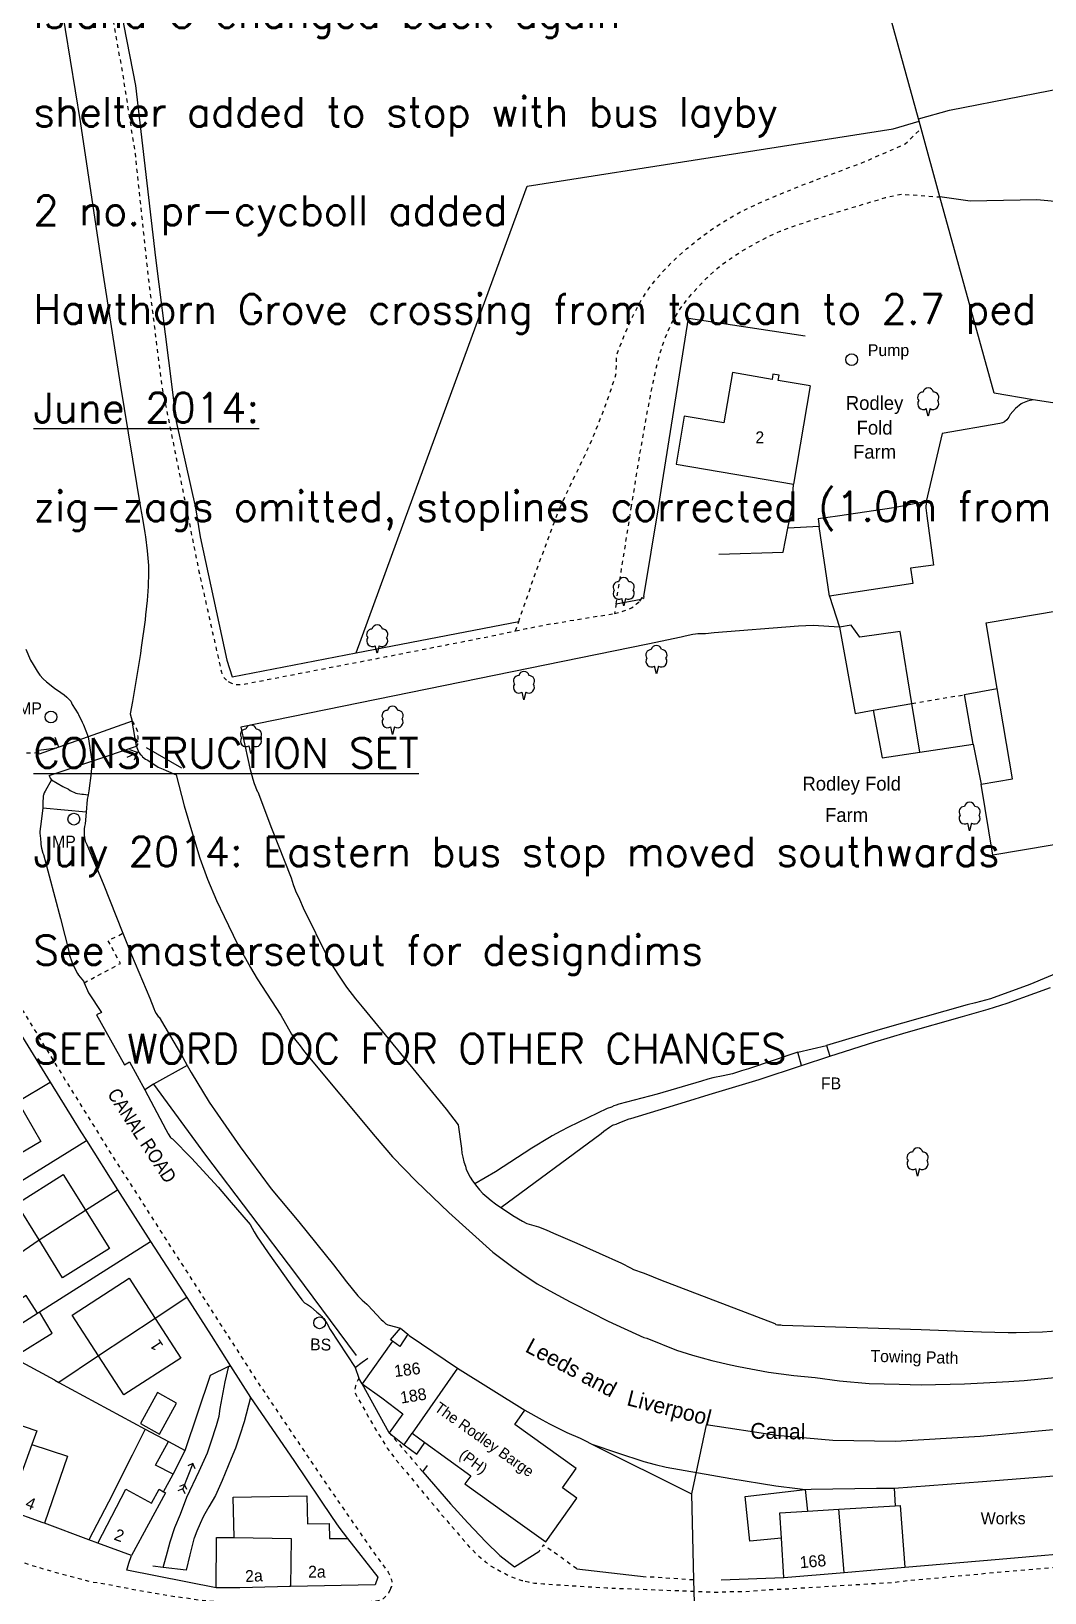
# Model space of a CAD drawing. Extents: x 421500 to 422711, y 436000 to 437000.
# Drawn here: x 422260.5 to 422389, y 436362.5 to 436560.4 of the extents above; entities that cross this region are included whole.
import ezdxf

# ---------------------------------------------------------------- set-up
doc = ezdxf.new("R2010")
doc.units = 0
doc.linetypes.add('716709-ExBase$0$OS-DASHEDLINE', pattern=[1, 0.5, -0.5])
doc.layers.get('0').update_dxf_attribs({"color": 210})
for name, color, linetype in [('716709-ExBase$0$OS-LINE_0001_BLG_OUTLINE', 7, 'Continuous'), ('716709-ExBase$0$OS-LINE_0003_BLG_OUTLINE_OVHD', 7, '716709-ExBase$0$OS-DASHEDLINE'), ('716709-ExBase$0$OS-LINE_0021_ROAD_OR_TRACK', 8, '716709-ExBase$0$OS-DASHEDLINE'), ('716709-ExBase$0$OS-LINE_0030_BLG_DIVISION', 8, 'Continuous'), ('716709-ExBase$0$OS-LINE_0030_OBSTRUCTING_FEAT', 8, 'Continuous'), ('716709-ExBase$0$OS-LINE_0032_PATH_OR_EDGE', 8, '716709-ExBase$0$OS-DASHEDLINE'), ('716709-ExBase$0$OS-LINE_0059_WATER_EDGE_LIMIT', 8, 'Continuous'), ('716709-ExBase$0$OS-PARLIAMENT_CONSTITNCY_0079', 8, 'Continuous'), ('716709-ExBase$0$OS-PT_0026_BENCH_MARK_LOCN', 8, 'Continuous'), ('716709-ExBase$0$OS-PT_0373_POSN_NONCONIFER_TR', 8, 'Continuous'), ('716709-ExBase$0$OS-PT_GENERAL_OR_UNCLASSIFIED', 8, 'Continuous'), ('716709-ExBase$0$OS-SYMB_0026_BENCH_MARK', 8, 'Continuous'), ('716709-ExBase$0$OS-SYMB_0069_DIRECTION_OF_FL', 8, 'Continuous'), ('716709-ExBase$0$OS-TEXT_BUILDING_OR_STRUCTURE', 4, 'Continuous'), ('716709-ExBase$0$OS-TEXT_INLAND_WATER', 4, 'Continuous'), ('716709-ExBase$0$OS-TEXT_ROAD_NAME', 7, 'Continuous'), ('716709-ExBase$0$OS-TEXT_ROADSIDE', 4, 'Continuous'), ('716709-ExBase$0$OS-TEXT_STRUCTURE', 4, 'Continuous'), ('z-dwgnotes', 11, 'Continuous')]:
    doc.layers.add(name, color=color, linetype=linetype)
doc.styles.add('716709-ExBase$0$Romans', font='romans.shx', dxfattribs={"width": 0.9})
doc.styles.add('716709-ExBase$0$Standard', font='romans.shx')
doc.styles.add('KL_LTAG', font='romans.shx')

# ---------------------------------------------------------------- blocks, each defined once
blk = doc.blocks.new('716709-ExBase$0$OS-BENCH MARK')
at = {"linetype": 'Continuous'}
blk.add_line((1.42, 0), (0, 0), dxfattribs=at)
at = {"linetype": 'Continuous', "flags": 128}
blk.add_lwpolyline([(0.707, 0.707), (0, 0), (0.707, -0.707)], dxfattribs=at)
blk = doc.blocks.new('716709-ExBase$0$OS-FLOW ARROW')
at = {"linetype": 'Continuous', "flags": 128}
for points in [[(0.5, 0.5), (0, 0), (0.5, -0.5)], [(0, 0), (3.438, 0)], [(3.35, 0.5), (2.85, 0), (3.35, -0.5)], [(3.938, 0.5), (3.438, 0), (3.938, -0.5)]]:
    blk.add_lwpolyline(points, dxfattribs=at)
blk = doc.blocks.new('716709-ExBase$0$OS-DOT')
at = {"linetype": 'Continuous'}
blk.add_circle((0, 0), 0.05, dxfattribs=at)
blk = doc.blocks.new('716709-ExBase$0$OS-NONCONIFEROUS TREE')
at = {"linetype": 'Continuous'}
for p, q in [((0, -1.6), (-0.2, -0.8)), ((0.2, -0.8), (0, -1.6))]:
    blk.add_line(p, q, dxfattribs=at)
for centre, radius, start, end in [((-0.57, 0.4), 0.55, 88.1339, 218.2222), ((-0.51, -0.29), 0.6, 144.748, 301.112), ((0, 0.84), 0.56, 10.8441, 169.1559), ((0.51, -0.29), 0.6, 238.888, 35.252), ((0.57, 0.4), 0.55, 321.7778, 91.8661)]:
    blk.add_arc(centre, radius, start, end, dxfattribs=at)
blk = doc.blocks.new('716709-ExBase$0$OS-CIRCLE')
at = {"linetype": 'Continuous'}
blk.add_circle((0, 0), 0.375, dxfattribs=at)

msp = doc.modelspace()

# ---------------------------------------------------------------- linework, layer by layer
at = {"layer": '716709-ExBase$0$OS-LINE_0001_BLG_OUTLINE'}
for p, q in [((422359.23, 436515.49), (422357.13, 436503.03)), ((422373.95, 436500.82), (422369.85, 436500)), ((422361.7, 436488.8), (422360.39, 436497.64)), ((422379.9, 436470.05), (422378.82, 436476.33)), ((422373.15, 436469.03), (422372.14, 436475.2)), ((422373.15, 436469.03), (422379.9, 436470.05)), ((422306.3, 436394.35), (422302.45, 436388.95)), ((422308.4, 436395.1), (422314.55, 436390.94)), ((422314.55, 436390.94), (422323.08, 436385.62)), ((422261.2, 436383), (422260.59, 436381.29)), ((422305.85, 436382.77), (422307.77, 436381.25)), ((422307.77, 436381.25), (422308.78, 436382.7)), ((422308.78, 436382.7), (422310.41, 436381.51)), ((422358.6, 436375.55), (422358.9, 436372.82)), ((422369.9, 436375.75), (422370.01, 436373.51)), ((422262, 436371.35), (422257.59, 436372.93)), ((422358.9, 436372.82), (422362.85, 436373.06)), ((422362.85, 436373.06), (422370.01, 436373.51)), ((422273.2, 436367.2), (422268.92, 436368.77)), ((422355.9, 436364.4), (422355.59, 436369.4)), ((422355.9, 436364.4), (422363.55, 436365.05)), ((422363.55, 436365.05), (422371.25, 436365.7))]:
    msp.add_line(p, q, dxfattribs=at)
at = {"layer": '716709-ExBase$0$OS-LINE_0001_BLG_OUTLINE', "flags": 128}
for points in [[(422359.23, 436515.49), (422355.2, 436516.17), (422355.32, 436516.83), (422354.52, 436516.96), (422354.41, 436516.3), (422349.37, 436517.15), (422348.3, 436510.8), (422343.28, 436511.65), (422342.25, 436505.53), (422357.13, 436503.03)], [(422369.85, 436500), (422362.71, 436498.96), (422360.25, 436498.6), (422360.39, 436497.64)], [(422373.9, 436500), (422374.04, 436498.98), (422374.87, 436492.75), (422371.95, 436492.35), (422372.25, 436490.4), (422361.7, 436488.8)], [(422373.95, 436500.82), (422373.95, 436500.75), (422373.9, 436500)], [(422382.96, 436477.09), (422381.55, 436485.45), (422400.07, 436488.58)], [(422372.14, 436475.2), (422370.65, 436484.35), (422365.55, 436483.6), (422364.45, 436485.15), (422362.95, 436484.88)], [(422362.95, 436484.88), (422364.95, 436473.95), (422367.24, 436474.35)], [(422380.9, 436465), (422384.9, 436465.65), (422382.96, 436477.09)], [(422367.24, 436474.35), (422368.35, 436468.3), (422373.15, 436469.03)], [(422403.58, 436467.89), (422404.95, 436459.8), (422382.4, 436456), (422380.9, 436465)], [(422258.79, 436424.74), (422261.7, 436419.7), (422254.65, 436415.55), (422251.68, 436420.65)], [(422261.48, 436407.22), (422258.65, 436411.8), (422264.55, 436415.5), (422267.37, 436410.98)], [(422267.37, 436410.98), (422270.4, 436406.1), (422264.45, 436402.4), (422261.48, 436407.22)], [(422269.04, 436392.5), (422265.7, 436397.65), (422272.9, 436402.35), (422276.2, 436397.24)], [(422276.2, 436397.24), (422279.45, 436392.2), (422272.25, 436387.55), (422269.04, 436392.5)], [(422308.23, 436395.24), (422307.2, 436393.7), (422306.3, 436394.35)], [(422302.45, 436388.95), (422304.92, 436387.17), (422307.6, 436385.15), (422305.85, 436382.77)], [(422251.8, 436385.3), (422257.65, 436383.05), (422258, 436384.1), (422261.2, 436383)], [(422310.41, 436381.51), (422316.21, 436377.28), (422315.47, 436376.27), (422320.68, 436372.52), (422325.71, 436368.93), (422329.67, 436374.46), (422327.84, 436375.77), (422329.59, 436378.21), (422321.78, 436383.81), (422323.08, 436385.62)], [(422260.59, 436381.29), (422265.1, 436379.8), (422262.19, 436371.28)], [(422369.9, 436375.75), (422381.1, 436376.6), (422394.98, 436377.67)], [(422268.92, 436368.77), (422272.5, 436375.6), (422275.75, 436373.85), (422276.7, 436375.6), (422277.28, 436375.27)], [(422277.28, 436375.27), (422277.5, 436375.15), (422273.2, 436367.2)], [(422286.2, 436369.47), (422286.1, 436374.6), (422295.45, 436374.75), (422295.5, 436371.2), (422298.25, 436371.25), (422298.3, 436369.35), (422300.6, 436369.35)], [(422355.59, 436369.4), (422351.6, 436369), (422351, 436374.7), (422358.6, 436375.55)], [(422283.95, 436363.08), (422284, 436369.5), (422286.2, 436369.47)], [(422300.6, 436369.35), (422304.45, 436364.45), (422304.1, 436363.5), (422293.35, 436363.25)], [(422371.25, 436365.7), (422383.2, 436366.75), (422395.75, 436367.82)], [(422293.35, 436363.25), (422293.2, 436363.25), (422291.7, 436363.22), (422286.95, 436363.11), (422283.95, 436363.08)]]:
    msp.add_lwpolyline(points, dxfattribs=at)
at = {"layer": '716709-ExBase$0$OS-LINE_0003_BLG_OUTLINE_OVHD'}
msp.add_line((422372.14, 436475.2), (422378.82, 436476.33), dxfattribs=at)
at = {"layer": '716709-ExBase$0$OS-LINE_0021_ROAD_OR_TRACK'}
msp.add_line((422337.65, 436488.2), (422337.8, 436488.44), dxfattribs=at)
at = {"layer": '716709-ExBase$0$OS-LINE_0021_ROAD_OR_TRACK', "flags": 128}
for points in [[(422334.44, 436486.62), (422334.95, 436486.75), (422335.5, 436486.9), (422336.1, 436487.1), (422336.6, 436487.35), (422337, 436487.6), (422337.2, 436487.8), (422337.45, 436488), (422337.65, 436488.2)], [(422337.8, 436488.44), (422337.95, 436488.65), (422338.1, 436488.5)], [(422321.89, 436484.41), (422323.25, 436484.7), (422325.25, 436485.1), (422326.05, 436485.25), (422327.7, 436485.5), (422328.7, 436485.7), (422334.35, 436486.6), (422334.44, 436486.62)], [(422285.55, 436477.95), (422285.7, 436477.85), (422285.9, 436477.8), (422286.1, 436477.7), (422286.3, 436477.65), (422286.55, 436477.6), (422287.25, 436477.6), (422287.5, 436477.65), (422287.65, 436477.7), (422305.5, 436481.15), (422318.5, 436483.7), (422321.89, 436484.41)], [(422253.15, 436470.55), (422253.7, 436470.25), (422254.35, 436470), (422255, 436469.8), (422255.6, 436469.6), (422256.3, 436469.4), (422256.55, 436469.35), (422257.4, 436469.2), (422258.3, 436469.05), (422259.2, 436469), (422259.95, 436468.95), (422260.9, 436468.95), (422261.46, 436469.02)], [(422246.9, 436454.4), (422247.45, 436454.05), (422248.8, 436453), (422249.1, 436452.55), (422249.45, 436452.15), (422254.35, 436444.35), (422257.65, 436439.15), (422263.9, 436428.95), (422270.5, 436418.3), (422277.9, 436406.75), (422289.15, 436389.25), (422297.8, 436376.4), (422303.65, 436367.95), (422305.75, 436365.1), (422306.05, 436364.5), (422306.15, 436364.1), (422306.2, 436363.85), (422306.2, 436363.65), (422306.15, 436363.5), (422306.15, 436363.25), (422306.05, 436363.05), (422306, 436362.85)], [(422302.04, 436389.69), (422301.8, 436389.2), (422301.6, 436388.7), (422301.5, 436388.3), (422301.5, 436387.9), (422301.65, 436387.6), (422304.05, 436383.35), (422305, 436381.85), (422305.6, 436380.8), (422306.15, 436380.1), (422306.65, 436379.45), (422312.15, 436372.8), (422313.45, 436371.3), (422316.05, 436368.25), (422316.95, 436367.4), (422317.55, 436366.85), (422318.05, 436366.4), (422318.2, 436366.3), (422318.8, 436365.85), (422319.45, 436365.5), (422320.05, 436365.15), (422320.4, 436365), (422321.15, 436364.6), (422321.9, 436364.3), (422322.7, 436364.05), (422323.12, 436363.94)], [(422306, 436362.85), (422305.8, 436362.45), (422305.65, 436362.25), (422305.1, 436361.7), (422304.7, 436361.5), (422304.45, 436361.45), (422304.25, 436361.4), (422304, 436361.4), (422303.8, 436361.35), (422303.6, 436361.35), (422293.1, 436361.15), (422287.45, 436361.25), (422284, 436361.35), (422282, 436361.5), (422280.05, 436361.8), (422278.85, 436361.95), (422273.8, 436362.8), (422270.2, 436363.5), (422268.3, 436363.8), (422266.95, 436364.15), (422263.7, 436365), (422260.8, 436365.85), (422257.25, 436367), (422251.05, 436369.1), (422247.35, 436370.55), (422246.5, 436370.95), (422241.8, 436372.95), (422239.2, 436374.15), (422238.9, 436374.3), (422238.72, 436374.42)], [(422323.12, 436363.94), (422323.5, 436363.85), (422324.3, 436363.7), (422325.05, 436363.65), (422325.45, 436363.6), (422333.45, 436363.1), (422338.55, 436362.9), (422347.5, 436362.55), (422348.45, 436362.6), (422350.5, 436362.65), (422351.05, 436362.65), (422352.9, 436362.8), (422353.6, 436362.85), (422355.9, 436362.95), (422365.65, 436363.55), (422369.9, 436363.8), (422370.85, 436363.95), (422384.75, 436365.25), (422395.65, 436366.15), (422409.5, 436367.4), (422417.2, 436368.05), (422440.95, 436370.6), (422451.05, 436371.55), (422456.25, 436372.05), (422461.13, 436372.41)]]:
    msp.add_lwpolyline(points, dxfattribs=at)
at = {"layer": '716709-ExBase$0$OS-LINE_0030_BLG_DIVISION'}
for p, q in [((422367.24, 436474.35), (422372.14, 436475.2)), ((422261.48, 436407.22), (422267.37, 436410.98)), ((422276.2, 436397.24), (422269.04, 436392.5)), ((422314.55, 436390.94), (422308.78, 436382.7)), ((422260.59, 436381.29), (422257.59, 436372.93)), ((422363.55, 436365.05), (422362.85, 436373.06))]:
    msp.add_line(p, q, dxfattribs=at)
at = {"layer": '716709-ExBase$0$OS-LINE_0030_BLG_DIVISION', "flags": 128}
for points in [[(422355.59, 436369.4), (422355.4, 436372.6), (422358.9, 436372.82)], [(422370.01, 436373.51), (422370.65, 436373.55), (422371.25, 436365.7)], [(422286.2, 436369.47), (422293.45, 436369.35), (422293.35, 436363.25)]]:
    msp.add_lwpolyline(points, dxfattribs=at)
at = {"layer": '716709-ExBase$0$OS-LINE_0030_OBSTRUCTING_FEAT'}
for p, q in [((422373.04, 436549.04), (422372.96, 436549.34)), ((422373.3, 436548.11), (422373.04, 436549.04)), ((422375.69, 436539.43), (422373.3, 436548.11)), ((422434.01, 436506.43), (422387.5, 436513.7)), ((422356.95, 436500), (422357.13, 436503.03)), ((422301.67, 436481.64), (422308.41, 436500)), ((422338.14, 436488.76), (422340, 436500)), ((422356.42, 436497.43), (422356.95, 436500)), ((422360.39, 436497.64), (422356.42, 436497.43)), ((422334.63, 436487.86), (422337.8, 436488.44)), ((422338.14, 436488.76), (422338.1, 436488.5)), ((422361.7, 436488.8), (422362.95, 436484.88)), ((422285.95, 436478.6), (422301.67, 436481.64)), ((422338.66, 436482.73), (422287.05, 436472.2)), ((422378.82, 436476.33), (422382.96, 436477.09)), ((422273.28, 436472.98), (422267.7, 436471)), ((422263.76, 436469.6), (422261.5, 436468.8)), ((422263.99, 436469.68), (422263.55, 436470.9)), ((422263.99, 436469.68), (422263.76, 436469.6)), ((422267.7, 436471), (422263.99, 436469.68)), ((422268.18, 436467.91), (422273.85, 436469.8)), ((422275.05, 436469.65), (422279.55, 436467.05)), ((422379.9, 436470.05), (422380.9, 436465)), ((422261.5, 436468.8), (422261.46, 436469.02)), ((422262.77, 436466.1), (422268.18, 436467.91)), ((422261.95, 436461.95), (422261.65, 436459.6)), ((422267.47, 436461.45), (422261.95, 436461.95)), ((422254.58, 436440.67), (422262.91, 436427.19)), ((422280.26, 436429.33), (422276.01, 436426.93)), ((422258.79, 436424.74), (422262.91, 436427.19)), ((422276.01, 436426.93), (422274.9, 436426.25)), ((422267.5, 436419.8), (422271.44, 436413.57)), ((422267.37, 436410.98), (422271.44, 436413.57)), ((422271.44, 436413.57), (422275.6, 436407)), ((422261.53, 436398.08), (422275.6, 436407)), ((422275.6, 436407), (422280.2, 436399.9)), ((422280.2, 436399.9), (422276.2, 436397.24)), ((422257.17, 436395.29), (422261.3, 436397.92)), ((422261.3, 436397.92), (422261.53, 436398.08)), ((422269.04, 436392.5), (422263.98, 436389.14)), ((422302.46, 436391.7), (422303.15, 436392.2)), ((422285.54, 436391.22), (422285.75, 436391.2)), ((422285.75, 436391.2), (422288.3, 436387.25)), ((422301.55, 436391.05), (422302.46, 436391.7)), ((422301.55, 436391.05), (422302.04, 436389.69)), ((422263.49, 436389.41), (422263.98, 436389.14)), ((422263.98, 436389.14), (422274.95, 436383.2)), ((422302.45, 436388.95), (422302.04, 436389.69)), ((422305.85, 436382.77), (422302.45, 436388.95)), ((422274.95, 436383.2), (422277.9, 436381.67)), ((422277.9, 436381.67), (422280.02, 436380.53)), ((422278.48, 436377.53), (422280.02, 436380.53)), ((422310.15, 436377.8), (422310.73, 436378.61)), ((422277.28, 436375.27), (422278.48, 436377.53)), ((422262.19, 436371.28), (422262, 436371.35)), ((422267.79, 436369.19), (422262.19, 436371.28)), ((422268.92, 436368.77), (422267.79, 436369.19)), ((422272.88, 436366.21), (422273.2, 436367.2)), ((422277.24, 436365.69), (422275.9, 436365.85)), ((422280.15, 436365.36), (422277.24, 436365.69)), ((422329.64, 436365.52), (422338.45, 436364.5)), ((422347.95, 436364.1), (422355.9, 436364.4))]:
    msp.add_line(p, q, dxfattribs=at)
at = {"layer": '716709-ExBase$0$OS-LINE_0030_OBSTRUCTING_FEAT', "flags": 128}
for points in [[(422372.96, 436549.34), (422352.05, 436625.15), (422301.55, 436790.7), (422296.93, 436790.09)], [(422229.72, 436720.82), (422230.85, 436717.9), (422237.05, 436696.9), (422244.65, 436672.15), (422253.6, 436641.5), (422255.7, 436634.2), (422260.25, 436617.2), (422264.75, 436599.95), (422267.4, 436589.15), (422267.7, 436585.8), (422269.75, 436574.85), (422272.25, 436561.1), (422273.7, 436553.55), (422276.25, 436531.7), (422277.9, 436518.7), (422278.85, 436510.95), (422281.3, 436500)], [(422372.96, 436549.34), (422376.88, 436550.42), (422404.15, 436555.76)], [(422308.41, 436500), (422323.38, 436540.78), (422369.75, 436548.07), (422373.04, 436549.04)], [(422406.12, 436537.77), (422402.65, 436537.7), (422387.95, 436539.05), (422379.53, 436538.89), (422375.69, 436539.43)], [(422387.5, 436513.7), (422382.55, 436514.55), (422375.69, 436539.43)], [(422340, 436500), (422340.5, 436503.3), (422343.8, 436524.05), (422358.6, 436521.8)], [(422387.5, 436513.7), (422386.8, 436513.55), (422386.15, 436513.3), (422386, 436513.2), (422385.25, 436512.6), (422384.6, 436511.85), (422384.4, 436511.5), (422384.15, 436511.15), (422383.85, 436510.9), (422383.6, 436510.8), (422383.3, 436510.7), (422375.95, 436509.45), (422373.95, 436500.82)], [(422281.3, 436500), (422281.9, 436496.35), (422285.3, 436480.7), (422285.95, 436478.6)], [(422347.65, 436494.15), (422355.8, 436494.4), (422356.42, 436497.43)], [(422301.67, 436481.64), (422320.1, 436485.2), (422322.29, 436485.6)], [(422362.95, 436484.88), (422359.6, 436485.1), (422357.75, 436485), (422347.05, 436484.15), (422345.95, 436484.05), (422345, 436484.05), (422344.7, 436484), (422344.35, 436483.95), (422343.4, 436483.75), (422342.9, 436483.6), (422338.66, 436482.73)], [(422287.05, 436472.2), (422288, 436468), (422288.2, 436467), (422288.35, 436466.55), (422288.6, 436465.6), (422288.75, 436465.05), (422289.15, 436464.1), (422289.2, 436464), (422290.95, 436459.4), (422293.45, 436453.1), (422293.7, 436452.25), (422294, 436451.45), (422294.05, 436451.35), (422294.4, 436450.6), (422294.5, 436450.4), (422294.95, 436449.3), (422298.15, 436442.9), (422298.8, 436441.75), (422299.6, 436440.5), (422300.45, 436439.25), (422301.6, 436437.75), (422302.45, 436436.75), (422308.85, 436428.95), (422313.1, 436423.8), (422314.6, 436421.8), (422315.05, 436418.8), (422315.1, 436418.2), (422315.2, 436417.7), (422315.35, 436417.1), (422315.55, 436416.55), (422315.65, 436416.15), (422316.15, 436415.15), (422316.45, 436414.7), (422316.73, 436414.3)], [(422261.46, 436469.02), (422261.4, 436469.3), (422263.76, 436469.6)], [(422263.08, 436465.53), (422262.25, 436464.1), (422262.15, 436463.9), (422262.05, 436463.6), (422262, 436463.5), (422262, 436463.25), (422261.95, 436462.8), (422261.95, 436461.95)], [(422262.77, 436466.1), (422262.9, 436465.75), (422263.08, 436465.53)], [(422263.08, 436465.53), (422264.5, 436464.7), (422265.2, 436464.35), (422265.45, 436464.2), (422266.15, 436463.85), (422266.35, 436463.8), (422266.65, 436463.75), (422266.9, 436463.7), (422267.1, 436463.7), (422267.71, 436463.65)], [(422261.65, 436459.6), (422261.6, 436459), (422261.6, 436458.75), (422261.65, 436458.1), (422261.7, 436457.5), (422261.7, 436457.35), (422261.8, 436456.85), (422261.95, 436456.25), (422262.05, 436456.05), (422264.2, 436447.95), (422265.3, 436443.65), (422265.35, 436443.3), (422265.45, 436443.05), (422265.55, 436442.7), (422265.65, 436442.45), (422266, 436441.7), (422266.35, 436441), (422266.5, 436440.75), (422267.1, 436440), (422267.19, 436439.8)], [(422267.19, 436439.8), (422267.75, 436438.55), (422269.4, 436436.05), (422268.75, 436435.75), (422272.3, 436429.4), (422272.95, 436429.8), (422274.9, 436426.25)], [(422262.91, 436427.19), (422266.8, 436420.9), (422267.5, 436419.8)], [(422274.9, 436426.25), (422277.55, 436421.2), (422277.8, 436420.75), (422277.85, 436420.65), (422278.15, 436420.2), (422278.25, 436420.1), (422278.4, 436420), (422280.8, 436417.55), (422284.2, 436413.9), (422285.6, 436412.25), (422288.25, 436409.15), (422288.75, 436408.25), (422289.15, 436407.6), (422290.45, 436405.7), (422290.55, 436405.55), (422292.6, 436402.65), (422293.6, 436401.2), (422294.8, 436399.6), (422295.15, 436399.25), (422295.5, 436399), (422295.9, 436398.75), (422296.7, 436398.05), (422297.1, 436397.75), (422297.35, 436397.5), (422297.5, 436397.25), (422297.95, 436396.65), (422298.4, 436395.85), (422301.55, 436391.05)], [(422276.01, 436426.93), (422282.6, 436417.95), (422294, 436402.9), (422301.7, 436392.55)], [(422243.75, 436403.95), (422246.3, 436406.5), (422246.85, 436406.95), (422247.75, 436407.6), (422267.5, 436419.8)], [(422316.73, 436414.3), (422316.8, 436414.2), (422317.15, 436413.75), (422317.3, 436413.55), (422317.75, 436413.1), (422318.25, 436412.65), (422318.8, 436412.2), (422319.35, 436411.8), (422320.02, 436411.33)], [(422320.02, 436411.33), (422320.35, 436411.1), (422321.55, 436410.3), (422322.75, 436409.6), (422323.3, 436409.3), (422324.8, 436408.85), (422325.75, 436408.5), (422326.7, 436408.05), (422329.65, 436406.8), (422335.3, 436404.25), (422336.45, 436403.65), (422336.85, 436403.45), (422338.05, 436403.05), (422338.4, 436402.9), (422340.25, 436402.15), (422354.75, 436396.6), (422354.9, 436396.5), (422355.1, 436396.45), (422355.5, 436396.45), (422355.7, 436396.4), (422373.3, 436395.85), (422380.95, 436395.55), (422384.35, 436395.45), (422385.35, 436395.45), (422388.7, 436395.55), (422392.1, 436395.8)], [(422250.6, 436399.91), (422256.45, 436403.75), (422261.48, 436407.22)], [(422261.3, 436397.92), (422259.85, 436400.15), (422255.75, 436397.55), (422256.17, 436396.87)], [(422280.2, 436399.9), (422283.3, 436395.1), (422285.75, 436391.2)], [(422257.17, 436395.29), (422258.8, 436392.7), (422263.15, 436395.4), (422261.53, 436398.08)], [(422263.49, 436389.41), (422255.09, 436393.96), (422257.17, 436395.29)], [(422306.3, 436394.35), (422306.05, 436394.55), (422307.3, 436396)], [(422280.02, 436380.53), (422283.2, 436390.05), (422285.54, 436391.22)], [(422276.5, 436387.85), (422274.35, 436383.95), (422276.75, 436382.6), (422278.9, 436386.5), (422276.5, 436387.85)], [(422288.3, 436387.25), (422293.8, 436379.25), (422297.1, 436374.35), (422298.65, 436372), (422299.5, 436370.8), (422300.6, 436369.35)], [(422274.95, 436383.2), (422273.3, 436379.9), (422270.3, 436373.95), (422267.79, 436369.19)], [(422278.48, 436377.53), (422276.25, 436378.65), (422277.9, 436381.67)], [(422307.77, 436381.25), (422309.37, 436380.05), (422310.41, 436381.51)], [(422331.54, 436381.33), (422344.2, 436375), (422344.45, 436364.1)], [(422310.15, 436377.8), (422313.64, 436373.77), (422315.83, 436371.32), (422318.13, 436368.95), (422319.9, 436367.22), (422321.74, 436365.76), (422324.84, 436367.71)], [(422283.95, 436363.08), (422272.6, 436365.35), (422272.88, 436366.21)]]:
    msp.add_lwpolyline(points, dxfattribs=at)
at = {"layer": '716709-ExBase$0$OS-LINE_0032_PATH_OR_EDGE'}
for p, q in [((422334.63, 436487.86), (422336.56, 436500)), ((422334.63, 436487.86), (422334.44, 436486.62)), ((422321.89, 436484.41), (422322.29, 436485.6)), ((422285.48, 436478), (422285.55, 436477.95)), ((422305.85, 436382.77), (422310.15, 436377.8)), ((422344.45, 436364.1), (422338.45, 436364.5))]:
    msp.add_line(p, q, dxfattribs=at)
at = {"layer": '716709-ExBase$0$OS-LINE_0032_PATH_OR_EDGE', "flags": 128}
for points in [[(422222.6, 436733.8), (422228.9, 436719.55), (422234.25, 436701.45), (422239.45, 436684.2), (422248.9, 436653), (422254.65, 436633.4), (422262.85, 436602), (422265.95, 436589.1), (422268.65, 436574.3), (422272.1, 436554.85), (422273.65, 436544.95), (422275.35, 436528.95), (422277.05, 436515.4), (422280.15, 436500)], [(422327.51, 436500), (422329.49, 436504.21), (422330.73, 436506.74), (422331.86, 436509.31), (422332.85, 436511.83), (422333.79, 436514.38), (422334.66, 436517.04), (422334.68, 436519.32), (422335.56, 436521.59), (422336.51, 436523.84), (422337.88, 436526.46), (422338.69, 436527.68), (422339.59, 436528.84), (422340.54, 436529.96), (422342.02, 436531.46), (422343.6, 436532.87), (422345.38, 436534.3), (422347.24, 436535.64), (422348.93, 436536.71), (422350.68, 436537.67), (422352.49, 436538.53), (422354.8, 436539.53), (422357.13, 436540.48), (422359.47, 436541.4), (422365.78, 436543.74), (422371.29, 436546.14), (422373.3, 436548.11)], [(422336.56, 436500), (422337.04, 436502.99), (422337.63, 436506.72), (422338.28, 436510.44), (422338.98, 436514.16), (422339.28, 436515.7), (422339.62, 436517.25), (422339.99, 436518.78), (422340.42, 436520.29), (422340.9, 436521.67), (422341.47, 436523.01), (422342.16, 436524.29), (422342.99, 436525.57), (422343.93, 436526.78), (422344.96, 436527.92), (422346.14, 436529.18), (422347.43, 436530.34), (422348.55, 436531.22), (422349.73, 436532.01), (422350.93, 436532.76), (422352.4, 436533.6), (422353.91, 436534.38), (422355.45, 436535.08), (422357.03, 436535.68), (422359.03, 436536.36), (422361.05, 436537), (422363.07, 436537.63), (422368.79, 436539.35), (422370.8, 436539.78), (422375.69, 436539.43)], [(422280.15, 436500), (422281.75, 436491.95), (422284.6, 436479.2), (422284.65, 436479), (422284.75, 436478.8), (422284.85, 436478.65), (422284.95, 436478.45), (422285.2, 436478.2), (422285.35, 436478.1), (422285.48, 436478)], [(422322.29, 436485.6), (422322.8, 436487.09), (422323.92, 436490.3), (422325.07, 436493.5), (422326.24, 436496.68), (422327.44, 436499.86), (422327.51, 436500)], [(422273.28, 436472.98), (422273.55, 436472.55), (422273.8, 436472.1), (422273.95, 436471.65), (422273.95, 436471.5), (422274, 436471), (422274, 436470.5), (422273.95, 436470), (422273.85, 436469.8)], [(422267.19, 436439.8), (422271.8, 436442.25), (422270.25, 436445.15), (422272.11, 436446.08)], [(422329.64, 436365.52), (422325.43, 436368.54), (422324.84, 436367.71)]]:
    msp.add_lwpolyline(points, dxfattribs=at)
at = {"layer": '716709-ExBase$0$OS-LINE_0059_WATER_EDGE_LIMIT'}
for p, q in [((422273.85, 436469.8), (422273.28, 436472.98)), ((422267.7, 436471), (422268.18, 436467.91)), ((422357.69, 436431), (422361.3, 436431.85)), ((422361.3, 436431.85), (422361.73, 436430.51)), ((422358.15, 436429.32), (422357.69, 436431)), ((422358.15, 436429.32), (422361.73, 436430.51)), ((422307.3, 436396), (422308.23, 436395.24)), ((422308.23, 436395.24), (422308.4, 436395.1))]:
    msp.add_line(p, q, dxfattribs=at)
at = {"layer": '716709-ExBase$0$OS-LINE_0059_WATER_EDGE_LIMIT', "flags": 128}
for points in [[(422248.1, 436631.7), (422248.72, 436629.43), (422249.8, 436626.25), (422251.2, 436621.5), (422253.55, 436612.5), (422255.15, 436605.95), (422257.75, 436593.6), (422259.7, 436584.1), (422262.05, 436574.75), (422263.55, 436568.45), (422266.7, 436549), (422269.6, 436529.5), (422271.75, 436515.7), (422274.35, 436500)], [(422274.35, 436500), (422274.6, 436498.65), (422274.9, 436496.85), (422275, 436496.35), (422275.2, 436494.55), (422275.35, 436492.7), (422275.35, 436491.8), (422275.3, 436490.05), (422275.2, 436488.25), (422275, 436486.45), (422274.95, 436485.8), (422274.45, 436482.3), (422274.35, 436481.55), (422273.35, 436475.45), (422273.05, 436473.9), (422273.28, 436472.98)], [(422259.8, 436482.1), (422260.4, 436480.7), (422260.75, 436480.15), (422261.1, 436479.5), (422261.25, 436479.3), (422261.6, 436478.8), (422262, 436478.35), (422262.45, 436477.95), (422263.45, 436477.15), (422264.25, 436476.6), (422264.65, 436476.3), (422265, 436476), (422265.5, 436475.5), (422265.7, 436475.1), (422266.45, 436473.9), (422266.5, 436473.8), (422266.95, 436472.85), (422267.1, 436472.5), (422267.7, 436471)], [(422273.85, 436469.8), (422273.9, 436469.65), (422273.95, 436469.4), (422274.15, 436469), (422274.3, 436468.8), (422274.5, 436468.6), (422274.6, 436468.45), (422275, 436468.15), (422275.2, 436468.05), (422276.15, 436467.45), (422276.6, 436467.15), (422277.2, 436466.9), (422277.6, 436466.7), (422278.85, 436466.15), (422279.9, 436462.25), (422280.8, 436459.1), (422281.85, 436455.6), (422282.85, 436452.95), (422284, 436450.25), (422284.95, 436448.2), (422286.65, 436444.7), (422288.3, 436441.75), (422289.15, 436440.3), (422292.15, 436435.7), (422293.5, 436433.3), (422294, 436432.55), (422294.45, 436432), (422295.15, 436431.05), (422304.1, 436420.3), (422306.3, 436417.75), (422309.3, 436414.65), (422312.4, 436411.65), (422313.45, 436410.7), (422319, 436405.65), (422321.55, 436403.75), (422322.7, 436402.95), (422324.65, 436401.65), (422326.7, 436400.5), (422328.8, 436399.35), (422329.3, 436399.1), (422333.65, 436396.9), (422338.15, 436394.85), (422338.55, 436394.75), (422342.3, 436393.25), (422344.3, 436392.6), (422346.75, 436391.9), (422349.15, 436391.35), (422350.15, 436391.15), (422353.95, 436390.45), (422357.15, 436390), (422359.85, 436389.75), (422362.95, 436389.35), (422366.7, 436389), (422370.5, 436388.9), (422373.3, 436388.85), (422378.8, 436388.95), (422384.4, 436389.25), (422386.35, 436389.4), (422394.55, 436390.2)], [(422268.18, 436467.91), (422268.1, 436466.4), (422267.8, 436464.15), (422267.71, 436463.65)], [(422267.71, 436463.65), (422267.6, 436463.05), (422267.47, 436461.45)], [(422438.13, 436464.93), (422432.2, 436461.65), (422422.55, 436456.65), (422405.7, 436448.15), (422400.1, 436445.2), (422398.75, 436444.55), (422395.05, 436442.95), (422393.05, 436442.1), (422387.1, 436439.6), (422382.1, 436437.75), (422380.2, 436437.25), (422379.15, 436437), (422368.1, 436433.9), (422361.3, 436431.85)], [(422267.47, 436461.45), (422267.35, 436459.95), (422267.25, 436459.6), (422267.2, 436459.3), (422267.2, 436458.55), (422267.25, 436458.2), (422267.3, 436457.95), (422267.35, 436457.75), (422267.55, 436457.35), (422269.6, 436452.4), (422272.11, 436446.08)], [(422272.11, 436446.08), (422273.2, 436443.35), (422275.55, 436437.85), (422276.05, 436436.55), (422276.15, 436436.2), (422276.35, 436435.9), (422276.6, 436435.55), (422276.7, 436435.45), (422279.7, 436430.35), (422280.26, 436429.33)], [(422361.73, 436430.51), (422367.45, 436432.3), (422371.4, 436433.5), (422378.55, 436435.55), (422381.8, 436436.45), (422384.2, 436437.2), (422387.7, 436438.5), (422389.7, 436439.2)], [(422357.69, 436431), (422351.4, 436428.9), (422350.55, 436428.65), (422350.15, 436428.5), (422349.4, 436428.25), (422348.8, 436428.15), (422348.2, 436428), (422346.9, 436427.75), (422346.25, 436427.6), (422345.45, 436427.35), (422339.85, 436425.7), (422335, 436424.4), (422334.65, 436424.3), (422334.35, 436424.2), (422334.05, 436424.05), (422333.5, 436423.85), (422328.6, 436421.5), (422327.65, 436421), (422326.55, 436420.4), (422326.2, 436420.2), (422323.95, 436418.85), (422319.35, 436415.85), (422316.73, 436414.3)], [(422280.26, 436429.33), (422280.75, 436428.45), (422283.05, 436424.65), (422284.1, 436423.15), (422286.6, 436419.55), (422287, 436419), (422290.9, 436413.7), (422294.4, 436409.5), (422298.8, 436404.05), (422300.45, 436401.9), (422301.9, 436400.1), (422302.45, 436399.55), (422303.05, 436399.05), (422303.15, 436398.95), (422304.85, 436397.1), (422305.1, 436396.9), (422305.45, 436396.55), (422305.6, 436396.5), (422305.7, 436396.45), (422305.85, 436396.4), (422307.3, 436396)], [(422320.02, 436411.33), (422332.75, 436420.7), (422333.1, 436421), (422333.8, 436421.5), (422334.2, 436421.75), (422334.3, 436421.8), (422334.65, 436421.9), (422335.1, 436422.1), (422336.3, 436422.55), (422336.5, 436422.6), (422343.45, 436424.7), (422346.45, 436425.65), (422352.75, 436427.55), (422358.15, 436429.32)], [(422277.24, 436365.69), (422277.75, 436367.65), (422278.1, 436368.95), (422278.7, 436370.75), (422279.4, 436372.45), (422280.2, 436374.6), (422281.8, 436377.9), (422282.85, 436380.2), (422283.3, 436381.6), (422284, 436383.7), (422284.3, 436384.85), (422284.45, 436385.85), (422285.1, 436389.2), (422285.54, 436391.22)], [(422288.3, 436387.25), (422287.5, 436384.15), (422286.95, 436382.45), (422286.4, 436380.8), (422285.85, 436379.5), (422284.7, 436376.7), (422283.85, 436374.8), (422283, 436373.35), (422282.5, 436372.5), (422282.3, 436372.1), (422281.9, 436371.25), (422281.5, 436370.3), (422281.15, 436369.4), (422281.1, 436369.3), (422280.6, 436367.3), (422280.15, 436365.36)], [(422323.08, 436385.62), (422325.25, 436384.4), (422326.2, 436383.9), (422328.4, 436382.8), (422330.09, 436382.07), (422330.66, 436381.77), (422331.54, 436381.33)], [(422331.54, 436381.33), (422334.8, 436380.2), (422338.15, 436379.1), (422339.6, 436378.75), (422341, 436378.4), (422349.2, 436376.95), (422354.9, 436376.05), (422357.65, 436375.7), (422358.6, 436375.55)], [(422358.6, 436375.55), (422359.35, 436375.6), (422367.65, 436375.75), (422369.9, 436375.75)]]:
    msp.add_lwpolyline(points, dxfattribs=at)
at = {"layer": '716709-ExBase$0$OS-PARLIAMENT_CONSTITNCY_0079', "flags": 128}
msp.add_lwpolyline([(422500, 436403.49), (422493.85, 436403.1), (422483.45, 436401.72), (422466.46, 436399.07), (422446.82, 436394.93), (422426.75, 436389.72), (422413.59, 436386.53), (422402.54, 436384.63), (422392.35, 436383.36), (422380.77, 436382.3), (422370.05, 436381.66), (422362.09, 436381.76), (422354.97, 436382.4), (422346.05, 436383.78), (422344.2, 436375), (422344.45, 436364.1), (422344.63, 436358.29)], dxfattribs=at)

# ---------------------------------------------------------------- block references
at = {"layer": '716709-ExBase$0$OS-PT_0026_BENCH_MARK_LOCN'}
msp.add_blockref('716709-ExBase$0$OS-DOT', (422273.95, 436469), dxfattribs=at)
at = {"layer": '716709-ExBase$0$OS-PT_0373_POSN_NONCONIFER_TR', "xscale": 1.2, "yscale": 1.2}
for p in [(422374.2, 436513.55), (422335.6, 436489.5), (422304.35, 436483.5), (422339.75, 436480.9), (422322.95, 436477.6), (422306.3, 436473.2), (422288.35, 436470.8), (422379.45, 436461), (422372.85, 436417.2)]:
    msp.add_blockref('716709-ExBase$0$OS-NONCONIFEROUS TREE', p, dxfattribs=at)
at = {"layer": '716709-ExBase$0$OS-PT_GENERAL_OR_UNCLASSIFIED', "xscale": 2, "yscale": 2}
for p in [(422364.5, 436518.8), (422263, 436473.5), (422265.9, 436460.55), (422297.05, 436396.7)]:
    msp.add_blockref('716709-ExBase$0$OS-CIRCLE', p, dxfattribs=at)
at = {"layer": '716709-ExBase$0$OS-SYMB_0026_BENCH_MARK', "rotation": 204.5}
msp.add_blockref('716709-ExBase$0$OS-BENCH MARK', (422273.95, 436469), dxfattribs=at)
at = {"layer": '716709-ExBase$0$OS-SYMB_0069_DIRECTION_OF_FL', "rotation": 248}
msp.add_blockref('716709-ExBase$0$OS-FLOW ARROW', (422281, 436378.85), dxfattribs=at)

# ---------------------------------------------------------------- texts
at = {"layer": '716709-ExBase$0$OS-TEXT_BUILDING_OR_STRUCTURE', "style": '716709-ExBase$0$Standard'}
for s, insert, char_height, width, attachment_point in [('{\\fHeledd|b0|i0|c0|p34;Rodley}', (422367.4, 436511.9), 1.75, 9.3333, 8), ('{\\fHeledd|b0|i0|c0|p34;Fold}', (422367.4, 436511.05), 1.75, 5.9306, 2), ('{\\fHeledd|b0|i0|c0|p34;2}', (422352.85, 436508.2), 1.5, 1.5, 8), ('{\\fHeledd|b0|i0|c0|p34;Farm}', (422367.4, 436508), 1.75, 7.2917, 2), ('{\\fHeledd|b0|i0|c0|p34;Rodley Fold}', (422364.5, 436463.65), 1.75, 16.1389, 8), ('{\\fHeledd|b0|i0|c0|p34;Farm}', (422363.85, 436461.95), 1.75, 7.2917, 2), ('{\\fHeledd|b0|i0|c0|p34;Works}', (422383.7, 436371.9), 1.5, 7.6667, 5), ('{\\fHeledd|b0|i0|c0|p34;2a}', (422295.59, 436364.38), 1.5, 2.9167, 7)]:
    msp.add_mtext(s, dxfattribs=dict(at, insert=insert, char_height=char_height, width=width, attachment_point=attachment_point))
for s, insert, char_height, width, attachment_point, rotation in [('{\\fHeledd|b0|i0|c0|p34;1}', (422277, 436394.25), 1.5, 1.5, 8, 123.3), ('{\\fHeledd|b0|i0|c0|p34;186}', (422308.25, 436390), 1.5, 4.5, 8, 7), ('{\\fHeledd|b0|i0|c0|p34;188}', (422309.05, 436386.7), 1.5, 4.5, 8, 9.2), ('{\\fHeledd|b0|i0|c0|p34;The Rodley Barge}', (422311.26, 436385.3), 1.375, 19.1736, 7, 324.7), ('{\\fHeledd|b0|i0|c0|p34;(PH)}', (422314.39, 436379.35), 1.375, 5.0417, 7, 323.8), ('{\\fHeledd|b0|i0|c0|p34;4}', (422260.15, 436373.1), 1.5, 1.5, 8, 338.3), ('{\\fHeledd|b0|i0|c0|p34;2}', (422271.4, 436369.05), 1.5, 1.5, 8, 340.3), ('{\\fHeledd|b0|i0|c0|p34;168}', (422359.65, 436365.7), 1.5, 4.5, 8, 5), ('{\\fHeledd|b0|i0|c0|p34;2a}', (422287.65, 436363.8), 1.5, 2.9167, 7, 2.9)]:
    msp.add_mtext(s, dxfattribs=dict(at, insert=insert, char_height=char_height, width=width, attachment_point=attachment_point, rotation=rotation))
at = {"layer": '716709-ExBase$0$OS-TEXT_INLAND_WATER', "char_height": 2, "style": '716709-ExBase$0$Standard'}
for s, insert, width, attachment_point, rotation in [('{\\fHeledd|b0|i0|c0|p34;Leeds and}', (422334.45, 436388.05), 16.3243, 6, 331.7), ('{\\fHeledd|b0|i0|c0|p34;Liverpool}', (422336.05, 436386.95), 13.9459, 4, 345.8), ('{\\fHeledd|b0|i0|c0|p34;Canal}', (422351.65, 436383), 9.0811, 4, 359.1)]:
    msp.add_mtext(s, dxfattribs=dict(at, insert=insert, width=width, attachment_point=attachment_point, rotation=rotation))
at = {"layer": '716709-ExBase$0$OS-TEXT_ROAD_NAME', "insert": (422270.05, 436425.69), "char_height": 1.75, "width": 24.0649, "attachment_point": 7, "rotation": 303.1, "style": '716709-ExBase$0$Romans'}
msp.add_mtext('{\\fHeledd|b0|i0|c0|p34;CANAL ROAD}', dxfattribs=at)
at = {"layer": '716709-ExBase$0$OS-TEXT_ROADSIDE', "char_height": 1.5, "width": 4, "attachment_point": 9, "style": '716709-ExBase$0$Standard'}
for insert in [(422261.85, 436473.85), (422266.15, 436456.95)]:
    msp.add_mtext('{\\fHeledd|b0|i0|c0|p34;MP}', dxfattribs=dict(at, insert=insert))
at = {"layer": '716709-ExBase$0$OS-TEXT_ROADSIDE', "char_height": 1.5, "style": '716709-ExBase$0$Standard'}
for s, insert, width, attachment_point, rotation in [('{\\fHeledd|b0|i0|c0|p34;BS}', (422297.2, 436394.7), 3.5, 2, 358.9), ('{\\fHeledd|b0|i0|c0|p34;Towing Path}', (422372.45, 436392.15), 14.5833, 5, 358.6)]:
    msp.add_mtext(s, dxfattribs=dict(at, insert=insert, width=width, attachment_point=attachment_point, rotation=rotation))
at = {"layer": '716709-ExBase$0$OS-TEXT_STRUCTURE', "char_height": 1.5, "style": '716709-ExBase$0$Standard'}
for s, insert, width, attachment_point in [('{\\fHeledd|b0|i0|c0|p34;Pump}', (422366.55, 436518.8), 6.9167, 7), ('{\\fHeledd|b0|i0|c0|p34;FB}', (422360.6, 436427.8), 3.4167, 1)]:
    msp.add_mtext(s, dxfattribs=dict(at, insert=insert, width=width, attachment_point=attachment_point))
at = {"layer": 'z-dwgnotes', "insert": (422260.78, 436652.11), "char_height": 3.75, "attachment_point": 1, "style": 'KL_LTAG'}
msp.add_mtext_dynamic_manual_height_columns('{\\LApril 2014:\\P}\\Pisland c changed to walkthrough\\P\\Ptoucans to 3.15 or 3.6m\\P\\Pz-designdims moved to mastersetout\\P\\Pnew bus stop added\\P\\Phardstanding for haldos\\P\\P{\\LMay 2014:\\P}\\Pisland C changed back again\\P\\Pshelter added to stop with bus layby\\P\\P2 no. pr-cycboll added\\P\\PHawthorn Grove crossing from toucan to 2.7 ped\\P{\\L\\PJune 2014:\\P}\\Pzig-zags omitted, stoplines corrected (1.0m from poles)\\P\\P\\P\\P{\\L\\PCONSTRUCTION SET\\P\\P}July 2014: Eastern bus stop moved southwards\\P\\PSee mastersetout for designdims\\P\\PSEE WORD DOC FOR OTHER CHANGES', width=187.718, gutter_width=50, heights=[0], dxfattribs=at)

doc.saveas('drawing.dxf')
